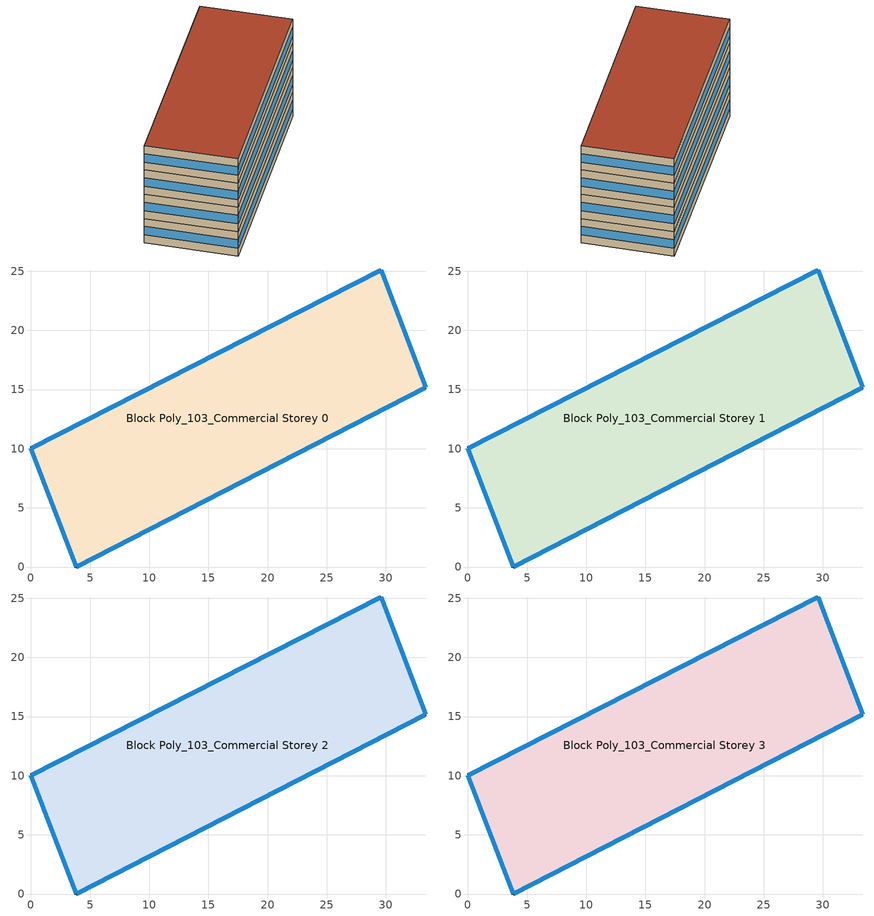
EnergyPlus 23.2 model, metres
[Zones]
Block Poly_103_Commercial Storey 0
 floor ground (HSCWZ_Public&Industrial_2005_FloorGround): 29.6,25.1 33.36,15.18 3.85,0 0,10.04 z0
 wall outside (HSCWZ_Public&Industrial_2005_ExtWall): 0,10.04 3.85,0 33.36,15.18 29.6,25.1 0,10.04 z0:3
 window (HSCWZ_Public&Industrial_2005_Win): 0,10.03 3.85,0.01 / 3.87,0.01 33.34,15.17 / 33.36,15.18 29.6,25.1 / 29.59,25.1 0.01,10.05 z0.98:2.02
Block Poly_103_Commercial Storey 1
 floor to Block Poly_103_Commercial Storey 0 (HSCWZ_Public&Industrial_2005_FloorSlab): 29.6,25.1 33.36,15.18 3.85,0 0,10.04 z3
 wall outside (HSCWZ_Public&Industrial_2005_ExtWall): 0,10.04 3.85,0 33.36,15.18 29.6,25.1 0,10.04 z3:6
 window (HSCWZ_Public&Industrial_2005_Win): 0,10.03 3.85,0.01 / 3.87,0.01 33.34,15.17 / 33.36,15.18 29.6,25.1 / 29.59,25.1 0.01,10.05 z3.98:5.03
Block Poly_103_Commercial Storey 2
 floor to Block Poly_103_Commercial Storey 1 (HSCWZ_Public&Industrial_2005_FloorSlab): 29.6,25.1 33.36,15.18 3.85,0 0,10.04 z6
 wall outside (HSCWZ_Public&Industrial_2005_ExtWall): 0,10.04 3.85,0 33.36,15.18 29.6,25.1 0,10.04 z6:9
 window (HSCWZ_Public&Industrial_2005_Win): 0,10.03 3.85,0.01 / 3.87,0.01 33.34,15.17 / 33.36,15.18 29.6,25.1 / 29.59,25.1 0.01,10.05 z6.97:8.03
Block Poly_103_Commercial Storey 3
 floor to Block Poly_103_Commercial Storey 2 (HSCWZ_Public&Industrial_2005_FloorSlab): 29.6,25.1 33.36,15.18 3.85,0 0,10.04 z9
 wall outside (HSCWZ_Public&Industrial_2005_ExtWall): 0,10.04 3.85,0 33.36,15.18 29.6,25.1 0,10.04 z9:12
 window (HSCWZ_Public&Industrial_2005_Win): 0,10.03 3.85,0.01 / 3.87,0.01 33.34,15.17 / 33.36,15.18 29.6,25.1 / 29.59,25.1 0.01,10.05 z9.97:11.03
 roof outside (HSCWZ_Public&Industrial_2005_Roof): 33.36,15.18 29.6,25.1 0,10.04 3.85,0 z12
[BUILDING]
shang4hai3shi4_Commercial_3_5_2005: North Axis=0; Terrain=City; Loads Convergence Tolerance Value=0.04; Temperature Convergence Tolerance Value=0.4; Solar Distribution=FullExterior; Maximum Number of Warmup Days=25; Minimum Number of Warmup Days=1
[MATERIAL] Thermal Absorptance=0.9; Solar Absorptance=0.7; Visible Absorptance=0.7
Name | Roughness | Thickness | Conductivity | Density | Specific Heat
Concrete | MediumRough | 0.1 | 1.7 | 2240 | 900
Brick | MediumRough | 0.1 | 0.72 | 1920 | 840
Tile | Smooth | 0.02 | 1.3 | 2200 | 900
Gypsum | Smooth | 0.015 | 0.16 | 800 | 1090
AsphaltFelt | Smooth | 0.01 | 0.2 | 960 | 1000
Insulation 0.011 | Rough | 0.011 | 0.04 | 40 | 1500
Insulation 0.021 | Rough | 0.021 | 0.04 | 40 | 1500
Insulation 0.022 | Rough | 0.022 | 0.04 | 40 | 1500
Insulation 0.043 | Rough | 0.043 | 0.04 | 40 | 1500
[WINDOWMATERIAL:SIMPLEGLAZINGSYSTEM]
HSCWZ_Public&Industrial_2005_Win_material: UFactor=3.175; Solar Heat Gain Coefficient=0.485
[CONSTRUCTION]
HSCWZ_Public&Industrial_2005_FloorSlab: Tile, Concrete, Insulation 0.021, Concrete, Tile
HSCWZ_Public&Industrial_2005_FloorGround: Tile, Concrete, Gypsum, Insulation 0.043
HSCWZ_Public&Industrial_2005_Win: HSCWZ_Public&Industrial_2005_Win_material
HSCWZ_Public&Industrial_2005_Roof: AsphaltFelt, Concrete, Insulation 0.022
HSCWZ_Public&Industrial_2005_ExtWall: Brick, Concrete, Insulation 0.011
[ZONE] Type=1; Multiplier=1; Ceiling Height=autocalculate; Volume=autocalculate; Floor Area=autocalculate; Part of Total Floor Area=Yes
Block Poly_103_Commercial Storey 0; Block Poly_103_Commercial Storey 1; Block Poly_103_Commercial Storey 2; Block Poly_103_Commercial Storey 3
[PEOPLE] Number of People Schedule=People_Schedule; Number of People Calculation Method=Area/Person; Floor Area per Person=3.5; Fraction Radiant=0.3; Sensible Heat Fraction=autocalculate; Activity Level Schedule=CN_GenericActivityLevel; Carbon Dioxide Generation Rate=3.82e-08; Enable ASHRAE 55 Comfort Warnings=No; Mean Radiant Temperature Calculation Type=ZoneAveraged; Clothing Insulation Calculation Method=ClothingInsulationSchedule; Cold Stress Temperature Threshold=15.56; Heat Stress Temperature Threshold=30
Name | Zone or ZoneList or Space or SpaceList
People_Block Poly_103_Commercial Storey 0 | Block Poly_103_Commercial Storey 0
People_Block Poly_103_Commercial Storey 1 | Block Poly_103_Commercial Storey 1
People_Block Poly_103_Commercial Storey 2 | Block Poly_103_Commercial Storey 2
People_Block Poly_103_Commercial Storey 3 | Block Poly_103_Commercial Storey 3
[LIGHTS] Schedule=Lights_Schedule; Design Level Calculation Method=Watts/Area; Watts per Zone Floor Area=15; Return Air Fraction=0; Fraction Radiant=0; Fraction Visible=0; Fraction Replaceable=1; EndUse Subcategory=General; Return Air Fraction Calculated from Plenum Temperature=No; Return Air Fraction Function of Plenum Temperature Coefficient 1=0; Return Air Fraction Function of Plenum Temperature Coefficient 2=0
Name | Zone or ZoneList or Space or SpaceList
Lights_Block Poly_103_Commercial Storey 0 | Block Poly_103_Commercial Storey 0
Lights_Block Poly_103_Commercial Storey 1 | Block Poly_103_Commercial Storey 1
Lights_Block Poly_103_Commercial Storey 2 | Block Poly_103_Commercial Storey 2
Lights_Block Poly_103_Commercial Storey 3 | Block Poly_103_Commercial Storey 3
[ELECTRICEQUIPMENT] Schedule=ElectricEquipment_Schedule; Design Level Calculation Method=Watts/Area; Watts per Zone Floor Area=13; Fraction Latent=0; Fraction Radiant=0; Fraction Lost=0; EndUse Subcategory=General
Name | Zone or ZoneList or Space or SpaceList
ElectricEquipment_Block Poly_103_Commercial Storey 0 | Block Poly_103_Commercial Storey 0
ElectricEquipment_Block Poly_103_Commercial Storey 1 | Block Poly_103_Commercial Storey 1
ElectricEquipment_Block Poly_103_Commercial Storey 2 | Block Poly_103_Commercial Storey 2
ElectricEquipment_Block Poly_103_Commercial Storey 3 | Block Poly_103_Commercial Storey 3
[ZONEINFILTRATION:DESIGNFLOWRATE] Schedule=AirEx_ConditionedTime_Schedule; Design Flow Rate Calculation Method=AirChanges/Hour; Air Changes per Hour=1; Constant Term Coefficient=1; Temperature Term Coefficient=0; Velocity Term Coefficient=0; Velocity Squared Term Coefficient=0
Name | Zone or ZoneList or Space or SpaceList
Infil 1 | Block Poly_103_Commercial Storey 0
Infil 2 | Block Poly_103_Commercial Storey 1
Infil 3 | Block Poly_103_Commercial Storey 2
Infil 4 | Block Poly_103_Commercial Storey 3
[HVACTEMPLATE:THERMOSTAT]
HVACTemp: Heating Setpoint Schedule=Heating_SP_Schedule; Cooling Setpoint Schedule=Cooling_SP_Schedule
[HVACTEMPLATE:ZONE:IDEALLOADSAIRSYSTEM] Template Thermostat=HVACTemp; System Availability Schedule=HVAC_ConditionedTime_Schedule; Maximum Heating Supply Air Temperature=50; Minimum Cooling Supply Air Temperature=13; Maximum Heating Supply Air Humidity Ratio=0.0156; Minimum Cooling Supply Air Humidity Ratio=0.0077; Heating Limit=NoLimit; Cooling Limit=NoLimit; Heating Availability Schedule=Heating_Period_Schedule; Cooling Availability Schedule=Cooling_Period_Schedule; Dehumidification Control Type=ConstantSensibleHeatRatio; Cooling Sensible Heat Ratio=0.7; Dehumidification Setpoint=60; Humidification Control Type=None; Humidification Setpoint=30; Outdoor Air Method=None; Outdoor Air Flow Rate per Person=0.00944; Outdoor Air Flow Rate per Zone Floor Area=0; Outdoor Air Flow Rate per Zone=0; Demand Controlled Ventilation Type=None; Outdoor Air Economizer Type=NoEconomizer; Heat Recovery Type=None; Sensible Heat Recovery Effectiveness=0.7; Latent Heat Recovery Effectiveness=0.65
Block Poly_103_Commercial Storey 0; Block Poly_103_Commercial Storey 1; Block Poly_103_Commercial Storey 2; Block Poly_103_Commercial Storey 3
[SCHEDULE:COMPACT]
People_Schedule: Through: 12/31, For: AllDays, Until: 08:00, 0, Until: 09:00, 0.2, Until: 10:00, 0.5, Until: 20:00, 0.8, Until: 21:00, 0.7, Until: 22:00, 0.5, Until: 24:00, 0
Lights_Schedule: Through: 12/31, For: AllDays, Until: 08:00, 0.1, Until: 09:00, 0.5, Until: 17:00, 0.6, Until: 18:00, 0.8, Until: 19:00, 0.9, Until: 22:00, 1, Until: 24:00, 0.1
ElectricEquipment_Schedule: Through: 12/31, For: AllDays, Until: 08:00, 0, Until: 09:00, 0.3, Until: 10:00, 0.5, Until: 20:00, 0.8, Until: 21:00, 0.7, Until: 22:00, 0.5, Until: 24:00, 0
Heating_SP_Schedule: Through: 12/31, For: AllDays, Until: 07:00, 5, Until: 08:00, 18, Until: 09:00, 20, Until: 21:00, 20, Until: 22:00, 18, Until: 24:00, 5
Cooling_SP_Schedule: Through: 12/31, For: AllDays, Until: 09:00, 37, Until: 10:00, 28, Until: 21:00, 28, Until: 24:00, 37
Heating_Period_Schedule: Through: 04/15, For: AllDays, Until: 24:00, 1, Through: 11/01, For: AllDays, Until: 24:00, 0, Through: 12/31, For: AllDays, Until: 24:00, 1
Cooling_Period_Schedule: Through: 04/15, For: AllDays, Until: 24:00, 0, Through: 10/31, For: AllDays, Until: 24:00, 1, Through: 12/31, For: AllDays, Until: 24:00, 0
HVAC_ConditionedTime_Schedule: Through: 12/31, For: AllDays, Until: 09:00, 0, Until: 21:00, 1, Until: 24:00, 0
AirEx_ConditionedTime_Schedule: Through: 12/31, For: AllDays, Until: 08:00, 0, Until: 22:00, 3, Until: 24:00, 0
CN_GenericActivityLevel: Through: 12/31, For: Weekdays, Until: 08:00, 80, Until: 18:00, 120, Until: 24:00, 80, For: AllOtherDays, Until: 24:00, 80
